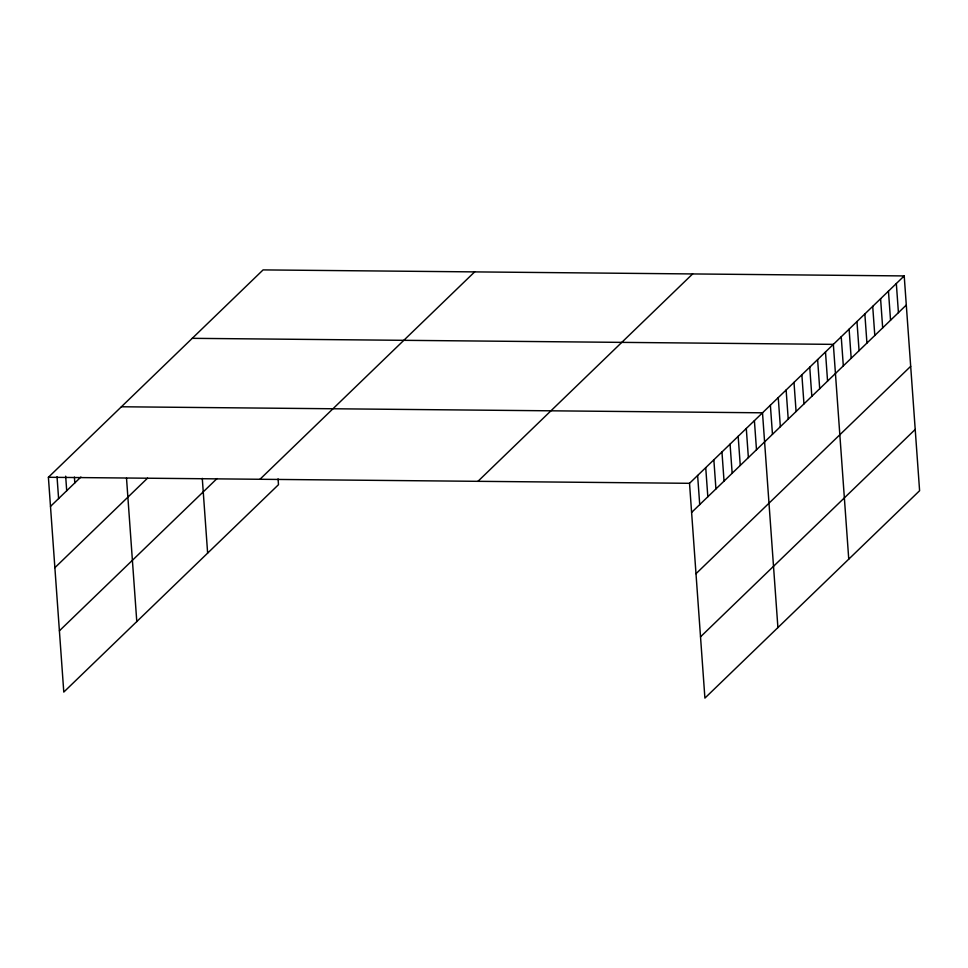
<?xml version="1.0" encoding="UTF-8"?>
<svg xmlns="http://www.w3.org/2000/svg" width="968" height="968" viewBox="0 0 968 968"><rect width="100%" height="100%" fill="white"/><g stroke="black" fill="none" stroke-linecap="round" stroke-linejoin="round"><path stroke-width="1.45" d="M278.07 478.857L278.481 484.69L63.791 692.072L48.4 477.284L263.09 269.903L904.209 275.928L919.6 490.716L704.91 698.097L689.519 483.31L904.209 275.928M50.493 506.409L80.901 477.03M54.886 567.684L147.559 478.156M59.399 630.809L217.026 478.555M259.969 479.269L474.659 271.887M477.95 481.314L692.64 273.932M691.6 512.435L906.29 305.053M695.992 573.709L910.682 366.327M700.517 636.835L915.208 429.453M192.245 338.328L833.351 344.366L848.755 559.153M121.399 406.766L762.506 412.804L777.909 627.591M48.4 477.284L689.519 483.31M896.332 283.527L898.425 312.664M888.455 291.138L890.548 320.263M880.59 298.737L882.671 327.874M872.712 306.336L874.806 335.472M864.847 313.947L866.929 343.071M856.97 321.545L859.064 350.682M849.105 329.156L851.187 358.281M841.228 336.755L843.322 365.892M825.486 351.965L827.567 381.102M817.609 359.576L819.702 388.7M809.744 367.174L811.825 396.311M801.867 374.773L803.96 403.91M794.002 382.384L796.083 411.509M786.125 389.983L788.218 419.12M778.248 397.594L780.341 426.719M770.383 405.193L772.464 434.329M754.399 420.632L756.492 449.769M746.292 428.473L748.373 457.598M738.173 436.302L740.266 465.439M730.066 444.13L732.159 473.267M721.959 451.971L724.04 481.108M713.852 459.8L715.933 488.937M705.732 467.641L707.826 496.765M697.625 475.469L699.719 504.606M202.276 478.337L207.636 553.127M126.518 478.204L136.79 621.565M74.403 477.079L74.814 482.911M65.667 476.183L66.707 490.74M57.027 476.728L58.6 498.58"/></g></svg>
